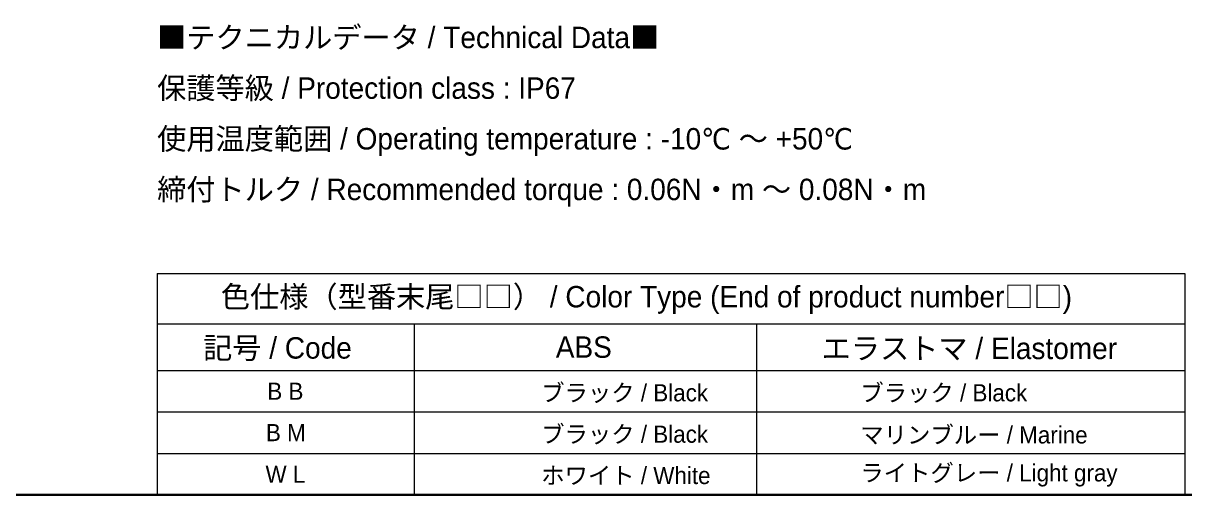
# Model space of a CAD drawing. Header units: millimetres. Extents: x 0 to 1594, y 0 to 281.
# Drawn here: x 74.4 to 210, y 0 to 55 of the extents above; entities that cross this region are included whole.
import ezdxf

# ---------------------------------------------------------------- set-up
doc = ezdxf.new("R2010")
doc.units = ezdxf.units.MM
doc.layers.add('Border (ISO)', color=7, linetype='Continuous', lineweight=35)
doc.layers.add('Symbol (ISO)', color=7, linetype='Continuous', lineweight=18)
doc.styles.add('Note Text (TK)', font='')
doc.styles.add('Note Text (TK2)', font='')
doc.styles.get('Note Text (TK)').set_extended_font_data('MS PGothic')
doc.styles.get('Note Text (TK2)').set_extended_font_data('MS PGothic')

# ---------------------------------------------------------------- blocks, each defined once
blk = doc.blocks.new('図面枠 tk図枠')
at = {"layer": 'Border (ISO)'}
blk.add_line((14.5, 8), (405.5, 8), dxfattribs=at)
blk = doc.blocks.new('テーブル1')
at = {"layer": 'Symbol (ISO)'}
for p, q in [((104.5, 33.81), (224.5, 33.81)), ((104.5, 33.81), (104.5, 27.94)), ((224.5, 33.81), (224.5, 27.94)), ((104.5, 27.94), (224.5, 27.94)), ((104.5, 27.94), (104.5, 22.5)), ((134.5, 27.94), (134.5, 22.5)), ((174.5, 27.94), (174.5, 22.5)), ((224.5, 27.94), (224.5, 22.5)), ((104.5, 22.5), (224.5, 22.5)), ((104.5, 22.5), (104.5, 8)), ((134.5, 22.5), (134.5, 8)), ((174.5, 22.5), (174.5, 8)), ((224.5, 22.5), (224.5, 8)), ((104.5, 17.67), (224.5, 17.67)), ((104.5, 12.83), (224.5, 12.83)), ((104.5, 8), (224.5, 8))]:
    blk.add_line(p, q, dxfattribs=at)
at = {"layer": 'Symbol (ISO)', "color": 7, "attachment_point": 7}
for s, insert, char_height, style in [('色仕様（型番末尾□□） / Color Type (End of product number□□)', (111.93, 29.1), 2.5, 'Note Text (TK)'), ('記号 / Code', (109.86, 23.6), 2.5, 'Note Text (TK)'), ('ABS', (151.05, 23.94), 2.5, 'Note Text (TK)'), ('エラストマ / Elastomer', (182.09, 23.67), 2.5, 'Note Text (TK)'), ('B B', (117.36, 19.08), 2, 'Note Text (TK2)'), ('\u3000\u3000\u3000\u3000\u3000ブラック / Black', (135.7, 18.69), 2, 'Note Text (TK2)'), ('\u3000\u3000\u3000\u3000ブラック / Black', (175.7, 18.69), 2, 'Note Text (TK2)'), ('\u3000\u3000\u3000\u3000\u3000ブラック / Black', (135.7, 13.86), 2, 'Note Text (TK2)'), ('\u3000\u3000\u3000\u3000マリンブルー / Marine', (175.7, 13.86), 2, 'Note Text (TK2)'), ('B M', (117.2, 14.25), 2, 'Note Text (TK2)'), ('W L', (117.15, 9.4), 2, 'Note Text (TK2)'), ('\u3000\u3000\u3000\u3000\u3000ホワイト / White', (135.7, 9.15), 2, 'Note Text (TK2)'), ('\u3000\u3000\u3000\u3000ライトグレー / Light gray', (175.7, 8.95), 2, 'Note Text (TK2)')]:
    blk.add_mtext(s, dxfattribs=dict(at, insert=insert, char_height=char_height, style=style))

msp = doc.modelspace()

# ---------------------------------------------------------------- block references
for name in ['図面枠 tk図枠', 'テーブル1']:
    msp.add_blockref(name, (-14.5, -8))

# ---------------------------------------------------------------- texts
at = {"layer": 'Symbol (ISO)', "color": 7, "insert": (89.9884, 44.1059), "char_height": 2.5, "width": 90.730991, "attachment_point": 4, "line_spacing_factor": 1.418182, "style": 'Note Text (TK)'}
msp.add_mtext('{\\fＭＳ Ｐゴシック|b0|i0;■テクニカルデータ / Technical Data■\\P\\fＭＳ Ｐゴシック|b0|i0;保護等級 / Protection class : IP67\\P\\fＭＳ Ｐゴシック|b0|i0;使用温度範囲 / Operating temperature : -10℃ ～ +50℃\\P\\fＭＳ Ｐゴシック|b0|i0;締付トルク / Recommended torque : 0.06N・m ～ 0.08N・m}', dxfattribs=at)

doc.saveas('drawing.dxf')
